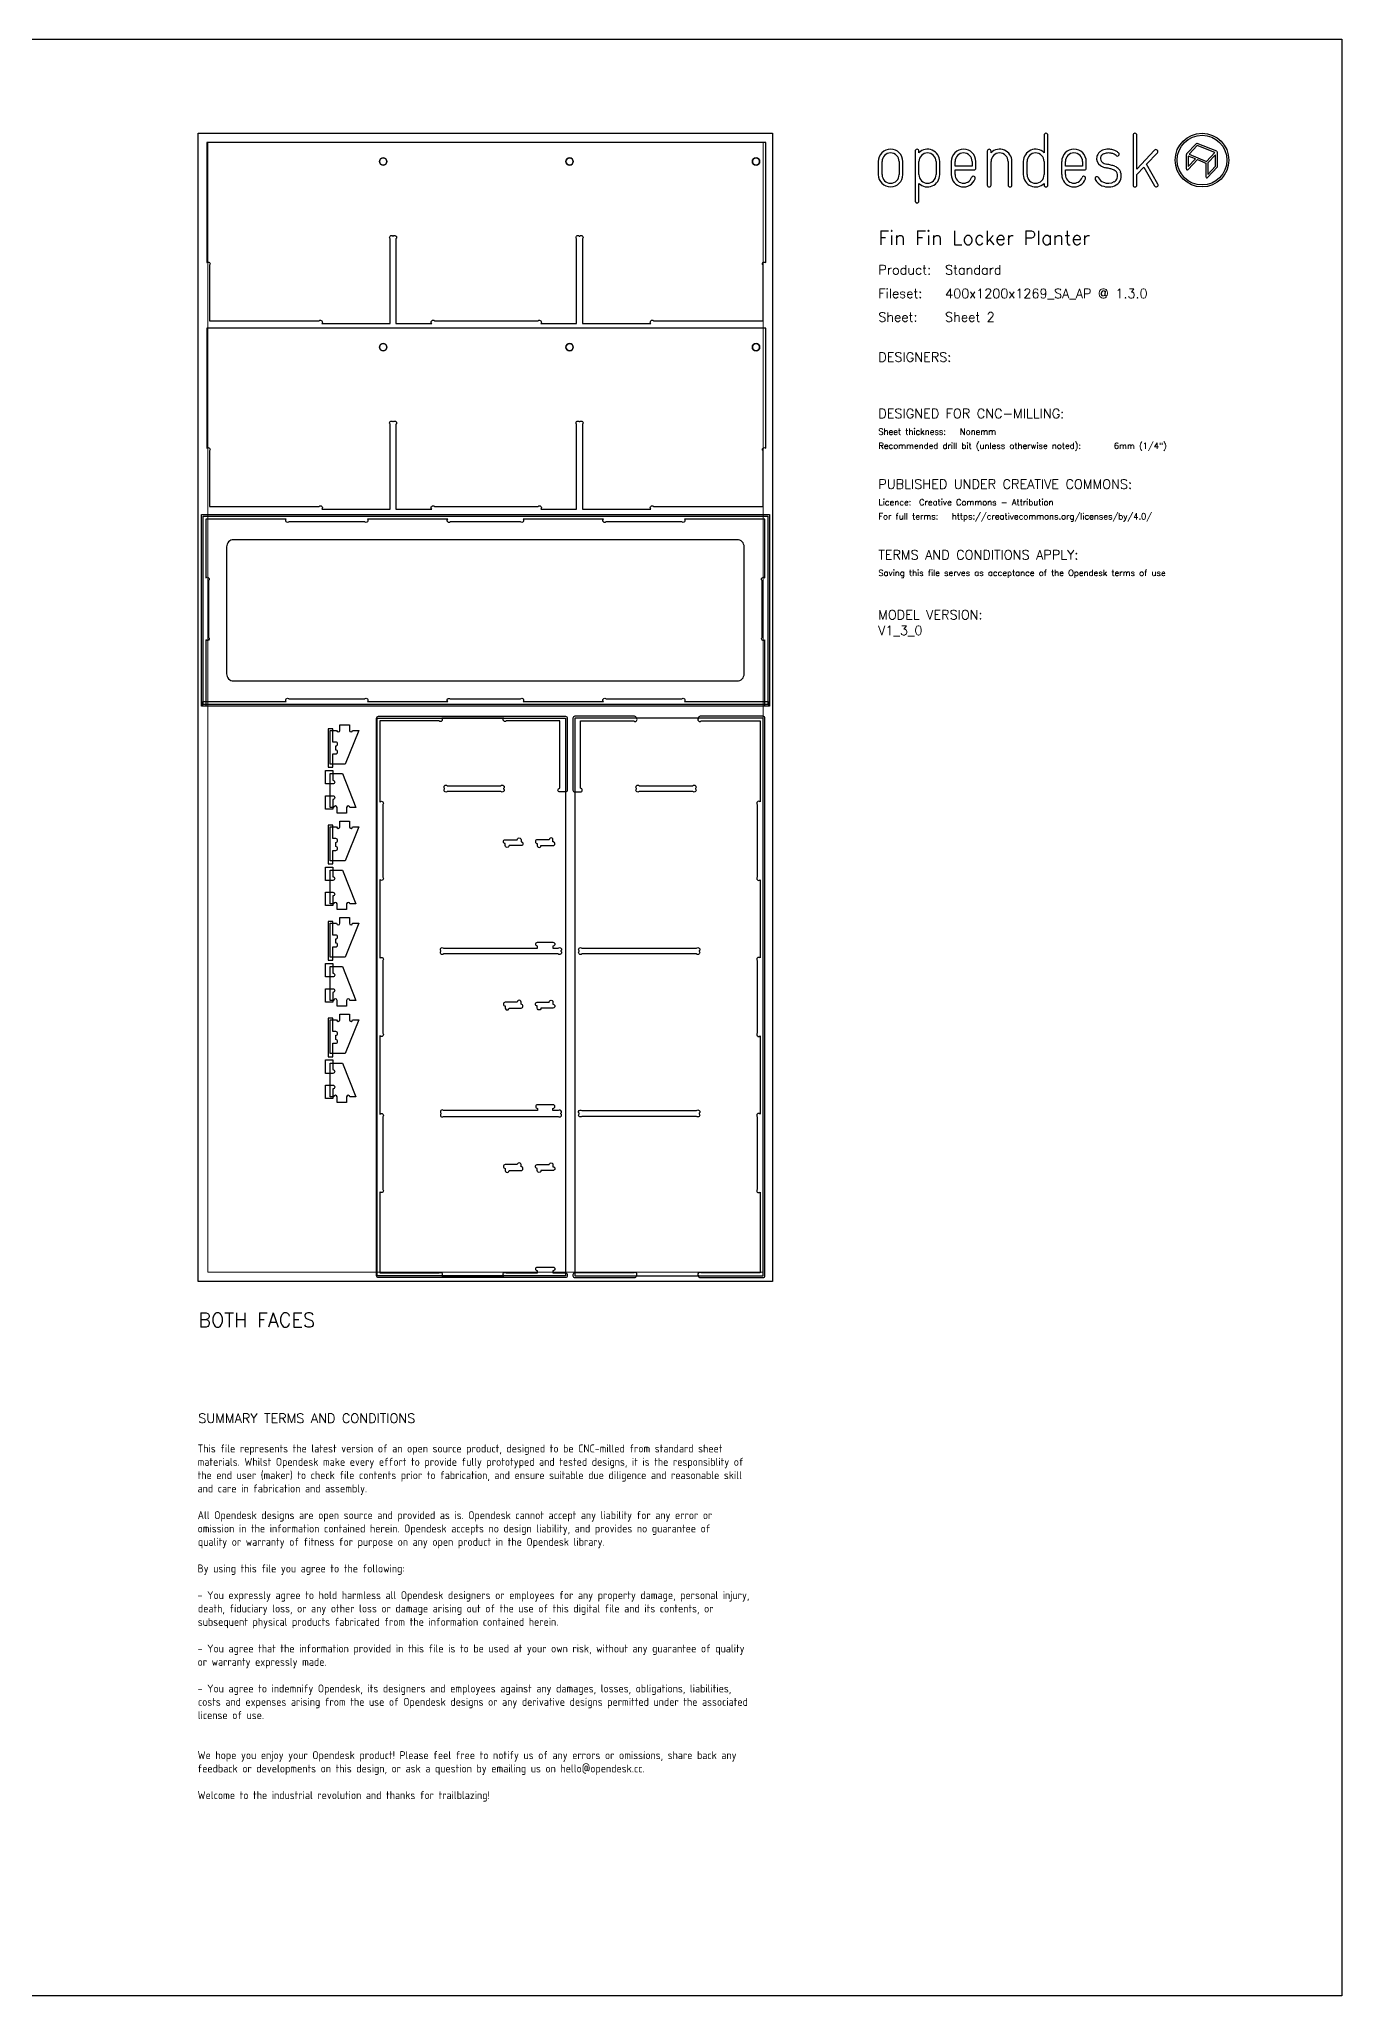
# Model space of a CAD drawing. Header units: millimetres. Extents: x -300 to 5880, y -300 to 4158.
# Drawn here: x 3112 to 5880, y 0 to 4158 of the extents above; entities that cross this region are included whole.
import ezdxf
from ezdxf.enums import TextEntityAlignment as Align

# ---------------------------------------------------------------- set-up
doc = ezdxf.new("R2010")
doc.units = ezdxf.units.MM
doc.layers.add('00-NOPRINT_TEXT', color=7, linetype='Continuous', lineweight=25)
doc.layers.add('00_NOPRINT_TOLERANCE', color=7, linetype='Continuous', lineweight=5)
for name, color, linetype, lineweight, true_color in [('BOARD_$TH-NOMINAL', 3, 'Continuous', 30, 0x00ff00), ('REV-HOLE-14.763MM-DIAM_4.000MM', 196, 'Continuous', 25, 0x4b1780), ('TOP-CUT-INSIDE_12.000MM', 3, 'Continuous', 25, 0x00ff04), ('TOP-CUT-OUTSIDE_12.000MM', 60, 'Continuous', 25, 0xa0ff00), ('TOP-HOLE-14.763MM-DIAM_4.000MM', 190, 'Continuous', 25, 0x7e00ff), ('TOP-POCKET-INSIDE_6.000MM', 6, 'Continuous', 25, 0xff00e0)]:
    doc.layers.add(name, color=color, linetype=linetype, lineweight=lineweight, true_color=true_color)
doc.styles.add('OD-ISOCP-17_221', font='isocp.shx')
doc.styles.add('OD-ISOCP-17_222', font='isocp.shx')
doc.styles.add('OD-ISOCP-17_223', font='isocp.shx')
doc.styles.add('OD-ISOCP-17_224', font='isocp.shx')
doc.styles.add('OD-ISOCP-17_225', font='isocp.shx')
doc.styles.add('OD-ISOCP-17_226', font='isocp.shx')
doc.styles.add('OD-ISOCP-17_227', font='isocp.shx')
doc.styles.add('OD-ISOCP-17_228', font='isocp.shx')
doc.styles.add('OD-ISOCP-17_229', font='isocp.shx')
doc.styles.add('OD-ISOCP-17_230', font='isocp.shx')
doc.styles.add('OD-ISOCP-17_231', font='isocp.shx')
doc.styles.add('OD-ISOCP-17_232', font='isocp.shx')
doc.styles.add('OD-ISOCP-17_233', font='isocp.shx')
doc.styles.add('OD-ISOCP-17_234', font='isocp.shx')
doc.styles.add('OD-ISOCP-17_235', font='isocp.shx')
doc.styles.add('OD-ISOCP-17_236', font='isocp.shx')
doc.styles.add('OD-ISOCP-17_237', font='isocp.shx')
doc.styles.add('OD-ISOCP-17_238', font='isocp.shx')
doc.styles.add('OD-ISOCP-17_239', font='isocp.shx')
doc.styles.add('OD-SIMPLEX-13_86', font='simplex.shx')
doc.styles.add('OD-SIMPLEX-20_82', font='simplex.shx')
doc.styles.add('OD-SIMPLEX-20_86', font='simplex.shx')
doc.styles.add('OD-SIMPLEX-20_88', font='simplex.shx')
doc.styles.add('OD-SIMPLEX-30_83', font='simplex.shx')
doc.styles.add('OD-SIMPLEX-30_87', font='simplex.shx')

# ---------------------------------------------------------------- blocks, each defined once
blk = doc.blocks.new('Borders Opendesk_7')
at = {"layer": '00-NOPRINT_TEXT'}
for p, q in [((0, 4158), (5880, 4158)), ((5880, 4158), (5880, 0)), ((5247.4, 3954), (5247.4, 3916.7)), ((5255.3, 3848), (5255.3, 3954)), ((5436.4, 3954), (5436.4, 3848)), ((5444.4, 3881.9), (5444.4, 3954)), ((4973.4, 3920.1), (4973.4, 3814.1)), ((4981.3, 3916.7), (4981.3, 3920.1)), ((5126.6, 3920.1), (5126.6, 3848)), ((5134.5, 3916.7), (5134.5, 3920.1)), ((5482.1, 3922), (5444.4, 3881.9)), ((5464.8, 3892.1), (5487.9, 3916.6)), ((5549.5, 3912.6), (5549.5, 3882.2)), ((5570.5, 3935.8), (5550.1, 3914)), ((5553.7, 3909.6), (5553.7, 3887.4)), ((5568.8, 3903.5), (5553.7, 3909.6)), ((5572.6, 3931.9), (5555.2, 3913.4)), ((5555.2, 3913.4), (5592.6, 3898.3)), ((5610, 3916.9), (5572.6, 3931.9)), ((5614.4, 3919.6), (5572.8, 3936.3)), ((5592.6, 3898.3), (5610, 3916.9)), ((5611.5, 3912.4), (5595.2, 3895.1)), ((5611.5, 3888.1), (5611.5, 3912.4)), ((5615.7, 3887.3), (5615.7, 3917.6)), ((4895, 3898), (4895, 3870.1)), ((4902.9, 3870.1), (4902.9, 3898)), ((4939.3, 3898), (4939.3, 3870.1)), ((4947.3, 3870.1), (4947.3, 3898)), ((4981.3, 3870.1), (4981.3, 3898)), ((5017.7, 3898), (5017.7, 3870.1)), ((5025.6, 3870.1), (5025.6, 3898)), ((5050, 3898), (5050, 3870.1)), ((5058, 3888.1), (5058, 3898)), ((5094.4, 3888.1), (5058, 3888.1)), ((5058, 3870.1), (5058, 3880.1)), ((5058, 3880.1), (5098.3, 3880.1)), ((5094.4, 3898), (5094.4, 3888.1)), ((5102.3, 3884.1), (5102.3, 3898)), ((5134.5, 3848), (5134.5, 3898)), ((5170.9, 3898), (5170.9, 3848)), ((5178.9, 3848), (5178.9, 3898)), ((5203, 3898), (5203, 3870.1)), ((5211, 3870.1), (5211, 3898)), ((5247.4, 3898), (5247.4, 3870.1)), ((5284.6, 3898), (5284.6, 3870.1)), ((5292.6, 3888.1), (5292.6, 3898)), ((5329, 3888.1), (5292.6, 3888.1)), ((5292.6, 3870.1), (5292.6, 3880.1)), ((5292.6, 3880.1), (5332.9, 3880.1)), ((5329, 3898), (5329, 3888.1)), ((5336.9, 3884.1), (5336.9, 3898)), ((5444.4, 3870.4), (5459.1, 3886)), ((5444.4, 3848), (5444.4, 3870.4)), ((5459.1, 3886), (5482.1, 3846)), ((5489, 3850), (5464.8, 3892.1)), ((5553.1, 3880.8), (5572.9, 3901.9)), ((5553.7, 3887.4), (5568.8, 3903.5)), ((5572.9, 3901.9), (5591.1, 3894.5)), ((5591.1, 3894.5), (5591.1, 3865.5)), ((5594.7, 3864.1), (5615.1, 3885.8)), ((5595.2, 3895.1), (5595.2, 3870.7)), ((5595.2, 3870.7), (5611.5, 3888.1)), ((4981.3, 3814.1), (4981.3, 3851.4)), ((5247.4, 3851.4), (5247.4, 3848)), ((5880, 0), (0, 0))]:
    blk.add_line(p, q, dxfattribs=at)
for radius in [57, 52.9]:
    blk.add_circle((5582.9, 3901), radius, dxfattribs=at)
for centre, radius, start, end in [((5251.3, 3954), 3.97, 0, 180), ((5440.4, 3954), 3.97, 0, 180), ((4921.1, 3898), 26.1, 0, 180), ((4921.1, 3898), 18.2, 0, 180), ((4977.3, 3920.1), 3.97, 0, 180), ((4999.5, 3898), 26.1, 0, 134.1316), ((4999.5, 3898), 18.2, 0, 180), ((5076.2, 3898), 26.1, 0, 180), ((5076.2, 3898), 18.2, 0, 180), ((5130.6, 3920.1), 3.97, 0, 180), ((5152.7, 3898), 26.1, 0, 134.1316), ((5152.7, 3898), 18.2, 0, 180), ((5229.2, 3898), 26.1, 45.8684, 180), ((5229.2, 3898), 18.2, 0, 180), ((5310.8, 3898), 26.1, 0, 180), ((5310.8, 3898), 18.2, 0, 180), ((5377.2, 3904.5), 18.3, 167.0964, 235.8453), ((5375.9, 3904.8), 16.9, 150.5139, 167.0489), ((5377.5, 3903.4), 19, 138.9882, 149.267), ((5377.5, 3903.4), 19, 127.9168, 138.9882), ((5380.5, 3899.5), 24, 111.7012, 127.9168), ((5375.9, 3904.8), 8.99, 151.0519, 168.0238), ((5377.5, 3903.4), 11.1, 138.9882, 148.8091), ((5377.5, 3903.4), 11.1, 127.9168, 138.9882), ((5380.5, 3899.5), 16, 111.7012, 127.9168), ((5383.5, 3891.9), 32.1, 90, 111.7012), ((5383.5, 3891.9), 24.2, 90, 111.7012), ((5383.5, 3878.8), 45.3, 80.7104, 90), ((5383.5, 3878.8), 37.3, 80.7104, 90), ((5385.9, 3893.2), 22.7, 71.5035, 80.7104), ((5385.9, 3893.2), 30.7, 71.5035, 80.7104), ((5387.1, 3896.7), 19, 61.0356, 71.5035), ((5387.1, 3896.7), 26.9, 61.0356, 71.5035), ((5387.1, 3896.7), 19, 46.7983, 61.0356), ((5387.1, 3896.7), 26.9, 46.7983, 61.0356), ((5402.8, 3913.5), 3.97, 226.7983, 46.7983), ((5485, 3919.3), 3.97, 316.7135, 136.7135), ((5551.6, 3912.6), 2.06, 136.7696, 180), ((5572, 3934.4), 2.06, 68.0714, 136.7696), ((5613.6, 3917.6), 2.06, 0, 68.0714), ((4921.1, 3870.1), 26.1, 180, 0), ((4921.1, 3870.1), 18.2, 180, 0), ((4999.5, 3870.1), 18.2, 180, 0), ((4999.5, 3870.1), 26.1, 225.8684, 0), ((5076.2, 3870.1), 26.1, 180, 340.0258), ((5076.2, 3870.1), 18.2, 180, 340.0258), ((5098.3, 3884.1), 3.97, 270, 0), ((5229.2, 3870.1), 26.1, 180, 314.1316), ((5229.2, 3870.1), 18.2, 180, 0), ((5310.8, 3870.1), 26.1, 180, 340.0258), ((5310.8, 3870.1), 18.2, 180, 340.0258), ((5332.9, 3884.1), 3.97, 270, 0), ((5377.2, 3904.5), 10.3, 167.9603, 235.8613), ((5382, 3911.6), 26.9, 235.8511, 248.0912), ((5382, 3911.6), 18.9, 235.8511, 248.0912), ((5388.7, 3928.4), 44.9, 248.0912, 257.5385), ((5388.7, 3928.4), 37, 248.0912, 257.5385), ((5300, 3526.6), 366.5, 76.1947, 77.5385), ((5300, 3526.6), 374.5, 76.1947, 77.5385), ((5372.7, 3822.5), 61.9, 69.1442, 76.1947), ((5372.7, 3822.5), 69.8, 69.1442, 76.1947), ((5389.5, 3866.6), 14.6, 38.9291, 69.1442), ((5389.5, 3866.6), 22.5, 38.9291, 69.1442), ((5393.9, 3870.2), 8.99, 17.5834, 38.9291), ((5385.6, 3867.6), 17.6, 343.8033, 17.5834), ((5393.9, 3870.2), 16.9, 17.5834, 38.9291), ((5385.6, 3867.6), 25.5, 343.8033, 17.5834), ((5551.6, 3882.2), 2.06, 180, 316.7696), ((5613.6, 3887.3), 2.06, 316.7696, 0), ((5097, 3862.6), 3.97, 340.0258, 160.0258), ((5130.6, 3848), 3.97, 180, 0), ((5174.9, 3848), 3.97, 180, 0), ((5251.3, 3848), 3.97, 180, 0), ((5331.6, 3862.6), 3.97, 340.0258, 160.0258), ((5359.7, 3861.7), 3.97, 24.786, 204.786), ((5380.2, 3871.2), 26.6, 204.786, 247.9544), ((5380.2, 3871.2), 18.7, 204.786, 247.9544), ((5383.5, 3879.3), 35.4, 247.9544, 298.2026), ((5383.5, 3879.3), 27.4, 247.9544, 298.2026), ((5390.6, 3866.1), 12.5, 298.2026, 343.8033), ((5390.6, 3866.1), 20.4, 298.2026, 343.8033), ((5440.4, 3848), 3.97, 180, 0), ((5485.5, 3848), 3.97, 209.8417, 29.8417), ((5593.2, 3865.5), 2.06, 180, 316.7696), ((4977.3, 3814.1), 3.97, 180, 0)]:
    blk.add_arc(centre, radius, start, end, dxfattribs=at)
at = {"layer": '00_NOPRINT_TOLERANCE', "ltscale": 0.379202}
for p, q in [((3450, 3958), (4670, 3958)), ((3450, 1518), (3450, 3958)), ((4670, 3958), (4670, 1518)), ((4670, 1518), (3450, 1518))]:
    blk.add_line(p, q, dxfattribs=at)
at = {"layer": '00_NOPRINT_TOLERANCE', "ltscale": 0.380876}
for p, q in [((3470, 3938), (4650, 3938)), ((4650, 1538), (3470, 1538))]:
    blk.add_line(p, q, dxfattribs=at)
at = {"layer": '00_NOPRINT_TOLERANCE', "ltscale": 0.380023}
for p, q in [((3470, 1538), (3470, 3938)), ((4650, 3938), (4650, 1538))]:
    blk.add_line(p, q, dxfattribs=at)
at = {"layer": 'BOARD_$TH-NOMINAL'}
for p, q in [((3450, 3958), (4670, 3958)), ((3450, 1518), (3450, 3958)), ((4670, 3958), (4670, 1518)), ((4670, 1518), (3450, 1518))]:
    blk.add_line(p, q, dxfattribs=at)
at = {"layer": '00-NOPRINT_TEXT'}
for s, height, style, p in [('Fin Fin Locker Planter', 30, 'OD-SIMPLEX-30_83', (4895, 3720.9)), ('Product:', 20, 'OD-SIMPLEX-20_82', (4895, 3657.9)), ('Standard', 20, 'OD-SIMPLEX-20_82', (5036.9, 3657.9)), ('Fileset:', 20, 'OD-SIMPLEX-20_82', (4895, 3607.7)), ('400x1200x1269_SA_AP @ 1.3.0', 20, 'OD-SIMPLEX-20_82', (5036.9, 3607.6)), ('Sheet:', 20, 'OD-SIMPLEX-20_82', (4895, 3557.4)), ('Sheet 2', 20, 'OD-SIMPLEX-20_82', (5036.9, 3557.5)), ('DESIGNERS:', 20, 'OD-SIMPLEX-20_82', (4895, 3472.4)), ('DESIGNED FOR CNC-MILLING:', 20, 'OD-SIMPLEX-20_82', (4895, 3352.4)), ('Sheet thickness:', 13, 'OD-SIMPLEX-13_86', (4895, 3317.4)), ('Nonemm', 13, 'OD-SIMPLEX-13_86', (5068.3, 3317.4)), ('Recommended drill bit (unless otherwise noted):', 13, 'OD-SIMPLEX-13_86', (4895, 3287.4)), ('6mm (1/4")', 13, 'OD-SIMPLEX-13_86', (5395.5, 3287.4)), ('PUBLISHED UNDER CREATIVE COMMONS:', 20, 'OD-SIMPLEX-20_82', (4895, 3202.4)), ('Licence:', 13, 'OD-SIMPLEX-13_86', (4895, 3167.4)), ('Creative Commons - Attribution', 13, 'OD-SIMPLEX-13_86', (4981.5, 3167.4)), ('For full terms:', 13, 'OD-SIMPLEX-13_86', (4895, 3137.4)), ('https://creativecommons.org/licenses/by/4.0/', 13, 'OD-SIMPLEX-13_86', (5051.1, 3137.4)), ('TERMS AND CONDITIONS APPLY:', 20, 'OD-SIMPLEX-20_82', (4895, 3052.3)), ('Saving this file serves as acceptance of the Opendesk terms of use ', 13, 'OD-SIMPLEX-13_86', (4895, 3017.3))]:
    blk.add_text(s, height=height, dxfattribs=dict(at, style=style)).set_placement(p)
at = {"layer": '00-NOPRINT_TEXT', "color": 7}
for s, height, style, p in [('BOTH FACES', 30, 'OD-SIMPLEX-30_87', (3450, 1451.3)), ('SUMMARY TERMS AND CONDITIONS', 20, 'OD-SIMPLEX-20_86', (3450, 1237.4))]:
    blk.add_text(s, height=height, dxfattribs=dict(at, style=style)).set_placement(p, align=Align.TOP_LEFT)
for s, style, p in [('This file represents the latest version of an open source product, designed to be CNC-milled from standard sheet', 'OD-ISOCP-17_221', (3448.5, 1154.7)), ('materials. Whilst Opendesk make every effort to provide fully prototyped and tested designs, it is the responsiblity of', 'OD-ISOCP-17_222', (3448.5, 1126.3)), ('the end user (maker) to check file contents prior to fabrication, and ensure suitable due diligence and reasonable skill', 'OD-ISOCP-17_223', (3448.5, 1098)), ('and care in fabrication and assembly.', 'OD-ISOCP-17_224', (3448.5, 1069.7)), ('All Opendesk designs are open source and provided as is. Opendesk cannot accept any liability for any error or', 'OD-ISOCP-17_225', (3448.5, 1013)), ('omission in the information contained herein. Opendesk accepts no design liability, and provides no guarantee of', 'OD-ISOCP-17_226', (3448.5, 984.7)), ('quality or warranty of fitness for purpose on any open product in the Opendesk library.', 'OD-ISOCP-17_227', (3449.1, 956.3)), ('By using this file you agree to the following:', 'OD-ISOCP-17_228', (3448.5, 899.7)), ('- You expressly agree to hold harmless all Opendesk designers or employees for any property damage, personal injury,', 'OD-ISOCP-17_229', (3448.5, 843)), ('death, fiduciary loss, or any other loss or damage arising out of the use of this digital file and its contents, or', 'OD-ISOCP-17_230', (3449.1, 814.7)), ('subsequent physical products fabricated from the information contained herein.', 'OD-ISOCP-17_231', (3449, 786.3)), ('- You agree that the information provided in this file is to be used at your own risk, without any guarantee of quality', 'OD-ISOCP-17_232', (3448.5, 729.7)), ('or warranty expressly made.', 'OD-ISOCP-17_233', (3448.5, 701.3)), ('- You agree to indemnify Opendesk, its designers and employees against any damages, losses, obligations, liabilities,', 'OD-ISOCP-17_234', (3448.5, 644.7)), ('costs and expenses arising from the use of Opendesk designs or any derivative designs permitted under the associated', 'OD-ISOCP-17_235', (3449.1, 616.3)), ('license of use.', 'OD-ISOCP-17_236', (3448.8, 588)), ('We hope you enjoy your Opendesk product! Please feel free to notify us of any errors or omissions, share back any', 'OD-ISOCP-17_237', (3448.5, 503)), ('feedback or developments on this design, or ask a question by emailing us on hello@opendesk.cc.', 'OD-ISOCP-17_238', (3448.5, 474.7)), ('Welcome to the industrial revolution and thanks for trailblazing!', 'OD-ISOCP-17_239', (3448.5, 418))]:
    blk.add_text(s, height=17, dxfattribs=dict(at, style=style)).set_placement(p)

msp = doc.modelspace()

# ---------------------------------------------------------------- linework, layer by layer
at = {"layer": 'REV-HOLE-14.763MM-DIAM_4.000MM', "extrusion": (1e-16, 0, -1)}
for centre in [(-3842.9, 3898), (-4239, 3898), (-4635.1, 3898), (-3842.9, 3503.6), (-4239, 3503.6), (-4635.1, 3503.6)]:
    msp.add_circle(centre, 7.74, dxfattribs=at)
at = {"layer": 'TOP-CUT-INSIDE_12.000MM'}
msp.add_lwpolyline([(3510, 3079.2), (3510, 2809.2, 0.414214), (3525, 2794.2), (4595, 2794.2, 0.414214), (4610, 2809.2), (4610, 3079.2, 0.414214), (4595, 3094.2), (3525, 3094.2, 0.414214), (3510, 3079.2)], format="xyb", dxfattribs=at)
at = {"layer": 'TOP-CUT-OUTSIDE_12.000MM'}
for points in [[(4172.4, 3559.6, -1), (4178, 3553.9), (4178, 3553.6), (4254, 3553.6), (4254, 3733.9, -1), (4259.6, 3739.6), (4260.7, 3739.6, -1), (4266.4, 3733.9), (4266.4, 3553.6), (4411.6, 3553.6), (4411.6, 3553.9, -1), (4417.3, 3559.6), (4650.1, 3559.6), (4650.1, 3677.6, -1), (4655.7, 3683.2), (4656.1, 3683.2), (4656.1, 3938), (3468, 3938), (3468, 3683.2), (3468.4, 3683.2, -1), (3474, 3677.6), (3474, 3559.6), (3706.8, 3559.6, -1), (3712.4, 3553.9), (3712.4, 3553.6), (3857.7, 3553.6), (3857.7, 3733.9, -1), (3863.3, 3739.6), (3864.4, 3739.6, -1), (3870.1, 3733.9), (3870.1, 3553.6), (3946, 3553.6), (3946, 3553.9, -1), (3951.7, 3559.6), (4172.4, 3559.6)], [(4172.4, 3165.2, -1), (4178, 3159.5), (4178, 3159.2), (4254, 3159.2), (4254, 3339.5, -1), (4259.6, 3345.2), (4260.7, 3345.2, -1), (4266.4, 3339.5), (4266.4, 3159.2), (4411.6, 3159.2), (4411.6, 3159.5, -1), (4417.3, 3165.2), (4650.1, 3165.2), (4650.1, 3283.2, -1), (4655.7, 3288.8), (4656.1, 3288.8), (4656.1, 3543.6), (3468, 3543.6), (3468, 3288.8), (3468.4, 3288.8, -1), (3474, 3283.2), (3474, 3165.2), (3706.8, 3165.2, -1), (3712.4, 3159.5), (3712.4, 3159.2), (3857.7, 3159.2), (3857.7, 3339.5, -1), (3863.3, 3345.2), (3864.4, 3345.2, -1), (3870.1, 3339.5), (3870.1, 3159.2), (3946, 3159.2), (3946, 3159.5, -1), (3951.7, 3165.2), (4172.4, 3165.2)]]:
    msp.add_lwpolyline(points, format="xyb", dxfattribs=at)
for points in [[(4660, 2744.2), (3460, 2744.2), (3460, 3144.2), (4660, 3144.2)], [(4230, 1530.2), (3830, 1530.2), (3830, 2715.2), (4230, 2715.2)], [(4250, 1530.2), (4650, 1530.2), (4650, 2715.2), (4250, 2715.2)]]:
    msp.add_lwpolyline(points, close=True, dxfattribs=at)
for points in [[(3751, 2689.2), (3751, 2701.2), (3771, 2701.2), (3771, 2689.2, 1), (3778, 2689.2), (3791, 2689.2), (3762.2, 2617.2), (3730, 2617.2), (3730, 2689.2), (3744, 2689.2, 1)], [(3765, 2525.2), (3765, 2513.2), (3745, 2513.2), (3745, 2525.2, 1), (3738, 2525.2), (3730, 2525.2), (3730, 2597.2), (3756.2, 2597.2), (3785, 2525.2), (3772, 2525.2, 1)], [(3751, 2484.2), (3751, 2496.2), (3771, 2496.2), (3771, 2484.2, 1), (3778, 2484.2), (3791, 2484.2), (3762.2, 2412.2), (3730, 2412.2), (3730, 2484.2), (3744, 2484.2, 1)], [(3765, 2320.2), (3765, 2308.2), (3745, 2308.2), (3745, 2320.2, 1), (3738, 2320.2), (3730, 2320.2), (3730, 2392.2), (3756.2, 2392.2), (3785, 2320.2), (3772, 2320.2, 1)], [(3751, 2279.2), (3751, 2291.2), (3771, 2291.2), (3771, 2279.2, 1), (3778, 2279.2), (3791, 2279.2), (3762.2, 2207.2), (3730, 2207.2), (3730, 2279.2), (3744, 2279.2, 1)], [(3765, 2115.2), (3765, 2103.2), (3745, 2103.2), (3745, 2115.2, 1), (3738, 2115.2), (3730, 2115.2), (3730, 2187.2), (3756.2, 2187.2), (3785, 2115.2), (3772, 2115.2, 1)], [(3751, 2074.2), (3751, 2086.2), (3771, 2086.2), (3771, 2074.2, 1), (3778, 2074.2), (3791, 2074.2), (3762.2, 2002.2), (3730, 2002.2), (3730, 2074.2), (3744, 2074.2, 1)], [(3765, 1910.2), (3765, 1898.2), (3745, 1898.2), (3745, 1910.2, 1), (3738, 1910.2), (3730, 1910.2), (3730, 1982.2), (3756.2, 1982.2), (3785, 1910.2), (3772, 1910.2, 1)]]:
    msp.add_lwpolyline(points, format="xyb", close=True, dxfattribs=at)
at = {"layer": 'TOP-HOLE-14.763MM-DIAM_4.000MM'}
for centre in [(3842.9, 3898), (4239, 3898), (4635.1, 3898), (3842.9, 3503.6), (4239, 3503.6), (4635.1, 3503.6)]:
    msp.add_circle(centre, 7.74, dxfattribs=at)
at = {"layer": 'TOP-POCKET-INSIDE_6.000MM'}
for points in [[(4477.3, 3132.2), (4316.4, 3132.2, -1), (4310.8, 3137.8), (4310.8, 3138.2), (4140.1, 3138.2), (4140.1, 3137.8, -1), (4134.5, 3132.2), (3985.5, 3132.2, -1), (3979.9, 3137.8), (3979.9, 3138.2), (3809.2, 3138.2), (3809.2, 3137.8, -1), (3803.6, 3132.2), (3642.7, 3132.2, -1), (3637, 3137.8), (3637, 3138.2), (3466, 3138.2), (3466, 3013.2), (3466.3, 3013.2, -1), (3472, 3007.5), (3472, 2886.8, -1), (3466.3, 2881.2), (3466, 2881.2), (3466, 2740.7), (3456.5, 2740.7), (3456.5, 3147.7), (4663.5, 3147.7), (4663.5, 2740.7), (4654, 2740.7), (4654, 2881.2), (4653.7, 2881.2, -1), (4648, 2886.8), (4648, 3007.5, -1), (4653.7, 3013.2), (4654, 3013.2), (4654, 3138.2), (4483, 3138.2), (4483, 3137.8, -1), (4477.3, 3132.2)], [(4483, 2750.5), (4483, 2750.2), (4661.7, 2750.2), (4661.7, 2740.7), (3459.4, 2740.7), (3459.4, 2750.2), (3637, 2750.2), (3637, 2750.5, -1), (3642.7, 2756.2), (3803.6, 2756.2, -1), (3809.2, 2750.5), (3809.2, 2750.2), (3979.9, 2750.2), (3979.9, 2750.5, -1), (3985.5, 2756.2), (4134.5, 2756.2, -1), (4140.1, 2750.5), (4140.1, 2750.2), (4310.8, 2750.2), (4310.8, 2750.5, -1), (4316.4, 2756.2), (4477.3, 2756.2, -1), (4483, 2750.5)], [(4098.9, 2714.8), (4098.9, 2715.2), (3967.3, 2715.2), (3967.3, 2714.8, -1), (3961.6, 2709.2), (3836.1, 2709.2), (3836.1, 2537.3), (3836.4, 2537.3, -0.999986), (3842.1, 2531.7), (3842.1, 2377.1, -0.999986), (3836.4, 2371.5), (3836.1, 2371.5), (3836.1, 2205.6), (3836.4, 2205.6, -0.999986), (3842.1, 2200), (3842.1, 2045.4, -0.999986), (3836.4, 2039.8), (3836.1, 2039.8), (3836.1, 1873.9), (3836.4, 1873.9, -0.999986), (3842.1, 1868.2), (3842.1, 1713.7, -0.999986), (3836.4, 1708), (3836.1, 1708), (3836.1, 1536.2), (3961.6, 1536.2, -1), (3967.3, 1530.5), (3967.3, 1530.2), (4098.9, 1530.2), (4098.9, 1530.5, -1), (4104.5, 1536.2), (4170.9, 1536.2), (4170.9, 1540.6, -1), (4170.9, 1548.6), (4203.6, 1548.6, -1), (4203.6, 1540.6), (4203.6, 1536.2), (4230, 1536.2, -0.414214), (4234, 1532.2), (4234, 1530.2, -0.414214), (4230, 1526.2), (3833, 1526.2, -0.414214), (3829, 1530.2), (3829, 2715.2, -0.414214), (3833, 2719.2), (4230, 2719.2, -0.414214), (4234, 2715.2), (4234, 2562.2, -0.414214), (4230, 2558.2), (4218.1, 2558.2, -1), (4218.1, 2566.2), (4218.1, 2709.2), (4104.5, 2709.2, -1), (4098.9, 2714.8)], [(4381.1, 2714.8), (4381.1, 2715.2, 0.414214), (4377.1, 2719.2), (4250, 2719.2, 0.414214), (4246, 2715.2), (4246, 2562.2, 0.414214), (4250, 2558.2), (4261.9, 2558.2, 1), (4261.9, 2566.2), (4261.9, 2709.2), (4375.5, 2709.2, 1), (4381.1, 2714.8)], [(4135.8, 2456.7), (4135.8, 2452.3, -0.999999), (4135.8, 2444.3), (4110.4, 2444.3, -1.000001), (4102.4, 2444.3), (4102.4, 2448.7, -0.999999), (4102.4, 2456.7), (4127.8, 2456.7, -1.000001), (4135.8, 2456.7)], [(4203.6, 2456.7, 1.000001), (4195.6, 2456.7), (4170.2, 2456.7, 0.999999), (4170.2, 2448.7), (4170.2, 2444.3, 1.000001), (4178.2, 2444.3), (4203.6, 2444.3, 0.999999), (4203.6, 2452.3), (4203.6, 2456.7)], [(4135.8, 2111.5, 1.000001), (4127.8, 2111.5), (4102.4, 2111.5, 0.999999), (4102.4, 2103.5), (4102.4, 2099.1, 1.000001), (4110.4, 2099.1), (4135.8, 2099.1, 0.999999), (4135.8, 2107.1), (4135.8, 2111.5)], [(4170.2, 2099.1), (4170.2, 2103.5, -0.999999), (4170.2, 2111.5), (4195.6, 2111.5, -1.000001), (4203.6, 2111.5), (4203.6, 2107.1, -0.999999), (4203.6, 2099.1), (4178.2, 2099.1, -1.000001), (4170.2, 2099.1)], [(4102.4, 1753.9, 1.000001), (4110.4, 1753.9), (4135.8, 1753.9, 0.999999), (4135.8, 1761.9), (4135.8, 1766.3, 1.000001), (4127.8, 1766.3), (4102.4, 1766.3, 0.999999), (4102.4, 1758.3), (4102.4, 1753.9)], [(4170.2, 1753.9), (4170.2, 1758.3, -0.999999), (4170.2, 1766.3), (4195.6, 1766.3, -1.000001), (4203.6, 1766.3), (4203.6, 1761.9, -0.999999), (4203.6, 1753.9), (4178.2, 1753.9, -1.000001), (4170.2, 1753.9)], [(4375.5, 1536.2), (4250, 1536.2, 0.414214), (4246, 1532.2), (4246, 1530.2, 0.414214), (4250, 1526.2), (4377.1, 1526.2, 0.414214), (4381.1, 1530.2), (4381.1, 1530.5, 1), (4375.5, 1536.2)]]:
    msp.add_lwpolyline(points, format="xyb", dxfattribs=at)
for points in [[(4518.4, 2709.2), (4643.9, 2709.2), (4643.9, 2537.3), (4643.6, 2537.3, 0.999986), (4637.9, 2531.7), (4637.9, 2377.1, 0.999986), (4643.6, 2371.5), (4643.9, 2371.5), (4643.9, 2205.6), (4643.6, 2205.6, 0.999986), (4637.9, 2200), (4637.9, 2045.4, 0.999986), (4643.6, 2039.8), (4643.9, 2039.8), (4643.9, 1873.9), (4643.6, 1873.9, 0.999986), (4637.9, 1868.2), (4637.9, 1713.7, 0.999986), (4643.6, 1708), (4643.9, 1708), (4643.9, 1536.2), (4518.4, 1536.2, 1), (4512.7, 1530.5), (4512.7, 1530.2, 0.414214), (4516.7, 1526.2), (4650, 1526.2, 0.414214), (4654, 1530.2), (4654, 2715.2, 0.414214), (4650, 2719.2), (4516.7, 2719.2, 0.414214), (4512.7, 2715.2), (4512.7, 2714.8, 1)], [(3742, 2647.2), (3742, 2656.2, 1), (3742, 2664.2), (3736, 2664.2), (3736, 2692.7), (3726, 2692.7), (3726, 2610.7), (3736, 2610.7), (3736, 2639.2), (3742, 2639.2, 1)], [(3736, 2575.2), (3720.5, 2575.2), (3720.5, 2603.7), (3736, 2603.7), (3736, 2583.2, -1)], [(3720.5, 2521.7), (3720.5, 2550.2), (3736, 2550.2, -1), (3736, 2542.2), (3736, 2521.7)], [(4098.8, 2564.8, -0.998989), (4093.1, 2559.2), (3979.1, 2559.2, -0.998937), (3973.4, 2564.8), (3973.4, 2565.9, -0.998989), (3979.1, 2571.6), (4093.1, 2571.6, -1), (4098.8, 2565.9)], [(4506.6, 2564.8, -0.998937), (4500.9, 2559.2), (4386.9, 2559.2, -0.998989), (4381.2, 2564.8), (4381.2, 2565.9, -1), (4386.9, 2571.6), (4500.9, 2571.6, -0.998989), (4506.6, 2565.9)], [(3736, 2459.2), (3736, 2487.7), (3726, 2487.7), (3726, 2405.7), (3736, 2405.7), (3736, 2434.2), (3742, 2434.2, 1), (3742, 2442.2), (3742, 2451.2, 1), (3742, 2459.2)], [(3736, 2370.2), (3720.5, 2370.2), (3720.5, 2398.7), (3736, 2398.7), (3736, 2378.2, -1)], [(3720.5, 2316.7), (3720.5, 2345.2), (3736, 2345.2, -1), (3736, 2337.2), (3736, 2316.7)], [(3742, 2229.2, 1), (3742, 2237.2), (3742, 2246.2, 1), (3742, 2254.2), (3736, 2254.2), (3736, 2282.7), (3726, 2282.7), (3726, 2200.7), (3736, 2200.7), (3736, 2229.2)], [(4220.7, 2220.8), (4220.7, 2219.7, -0.999046), (4215, 2214.1), (3971.2, 2214.1, -0.998934), (3965.5, 2219.7), (3965.5, 2220.8, -0.998992), (3971.2, 2226.5), (4170.9, 2226.5), (4170.9, 2230.9, -1), (4170.9, 2238.9), (4203.6, 2238.9, -1), (4203.6, 2230.9), (4203.6, 2226.5), (4215, 2226.5, -0.999943)], [(4265, 2226.5), (4508.8, 2226.5, -0.998992), (4514.5, 2220.8), (4514.5, 2219.7, -0.998934), (4508.8, 2214.1), (4265, 2214.1, -0.999046), (4259.3, 2219.7), (4259.3, 2220.8, -0.999943)], [(3736, 2165.2), (3720.5, 2165.2), (3720.5, 2193.7), (3736, 2193.7), (3736, 2173.2, -1)], [(3720.5, 2111.7), (3720.5, 2140.2), (3736, 2140.2, -1), (3736, 2132.2), (3736, 2111.7)], [(3742, 2049.2), (3736, 2049.2), (3736, 2077.7), (3726, 2077.7), (3726, 1995.7), (3736, 1995.7), (3736, 2024.2), (3742, 2024.2, 1), (3742, 2032.2), (3742, 2041.2, 1)], [(3736, 1960.2), (3720.5, 1960.2), (3720.5, 1988.7), (3736, 1988.7), (3736, 1968.2, -1)], [(3720.5, 1906.7), (3720.5, 1935.2), (3736, 1935.2, -1), (3736, 1927.2), (3736, 1906.7)], [(4170.9, 1893.7, 1), (4170.9, 1885.7), (4170.9, 1881.3), (3971.2, 1881.3, 0.998934), (3965.5, 1875.6), (3965.5, 1874.5, 0.998992), (3971.2, 1868.9), (4215, 1868.9, 0.99888), (4220.7, 1874.5), (4220.7, 1875.6, 1.000057), (4215, 1881.3), (4203.6, 1881.3), (4203.6, 1885.7, 1), (4203.6, 1893.7)], [(4265, 1881.3), (4508.8, 1881.3, -0.998934), (4514.5, 1875.6), (4514.5, 1874.5, -0.998992), (4508.8, 1868.9), (4265, 1868.9, -0.99888), (4259.3, 1874.5), (4259.3, 1875.6, -1.000057)]]:
    msp.add_lwpolyline(points, format="xyb", close=True, dxfattribs=at)

# ---------------------------------------------------------------- block references
msp.add_blockref('Borders Opendesk_7', (0, 0))

# ---------------------------------------------------------------- texts
at = {"insert": (4894.6, 2944.9), "char_height": 20, "width": 292.308, "attachment_point": 1, "style": 'OD-SIMPLEX-20_88'}
msp.add_mtext('MODEL VERSION:\\PV1_3_0', dxfattribs=at)

doc.saveas('drawing.dxf')
